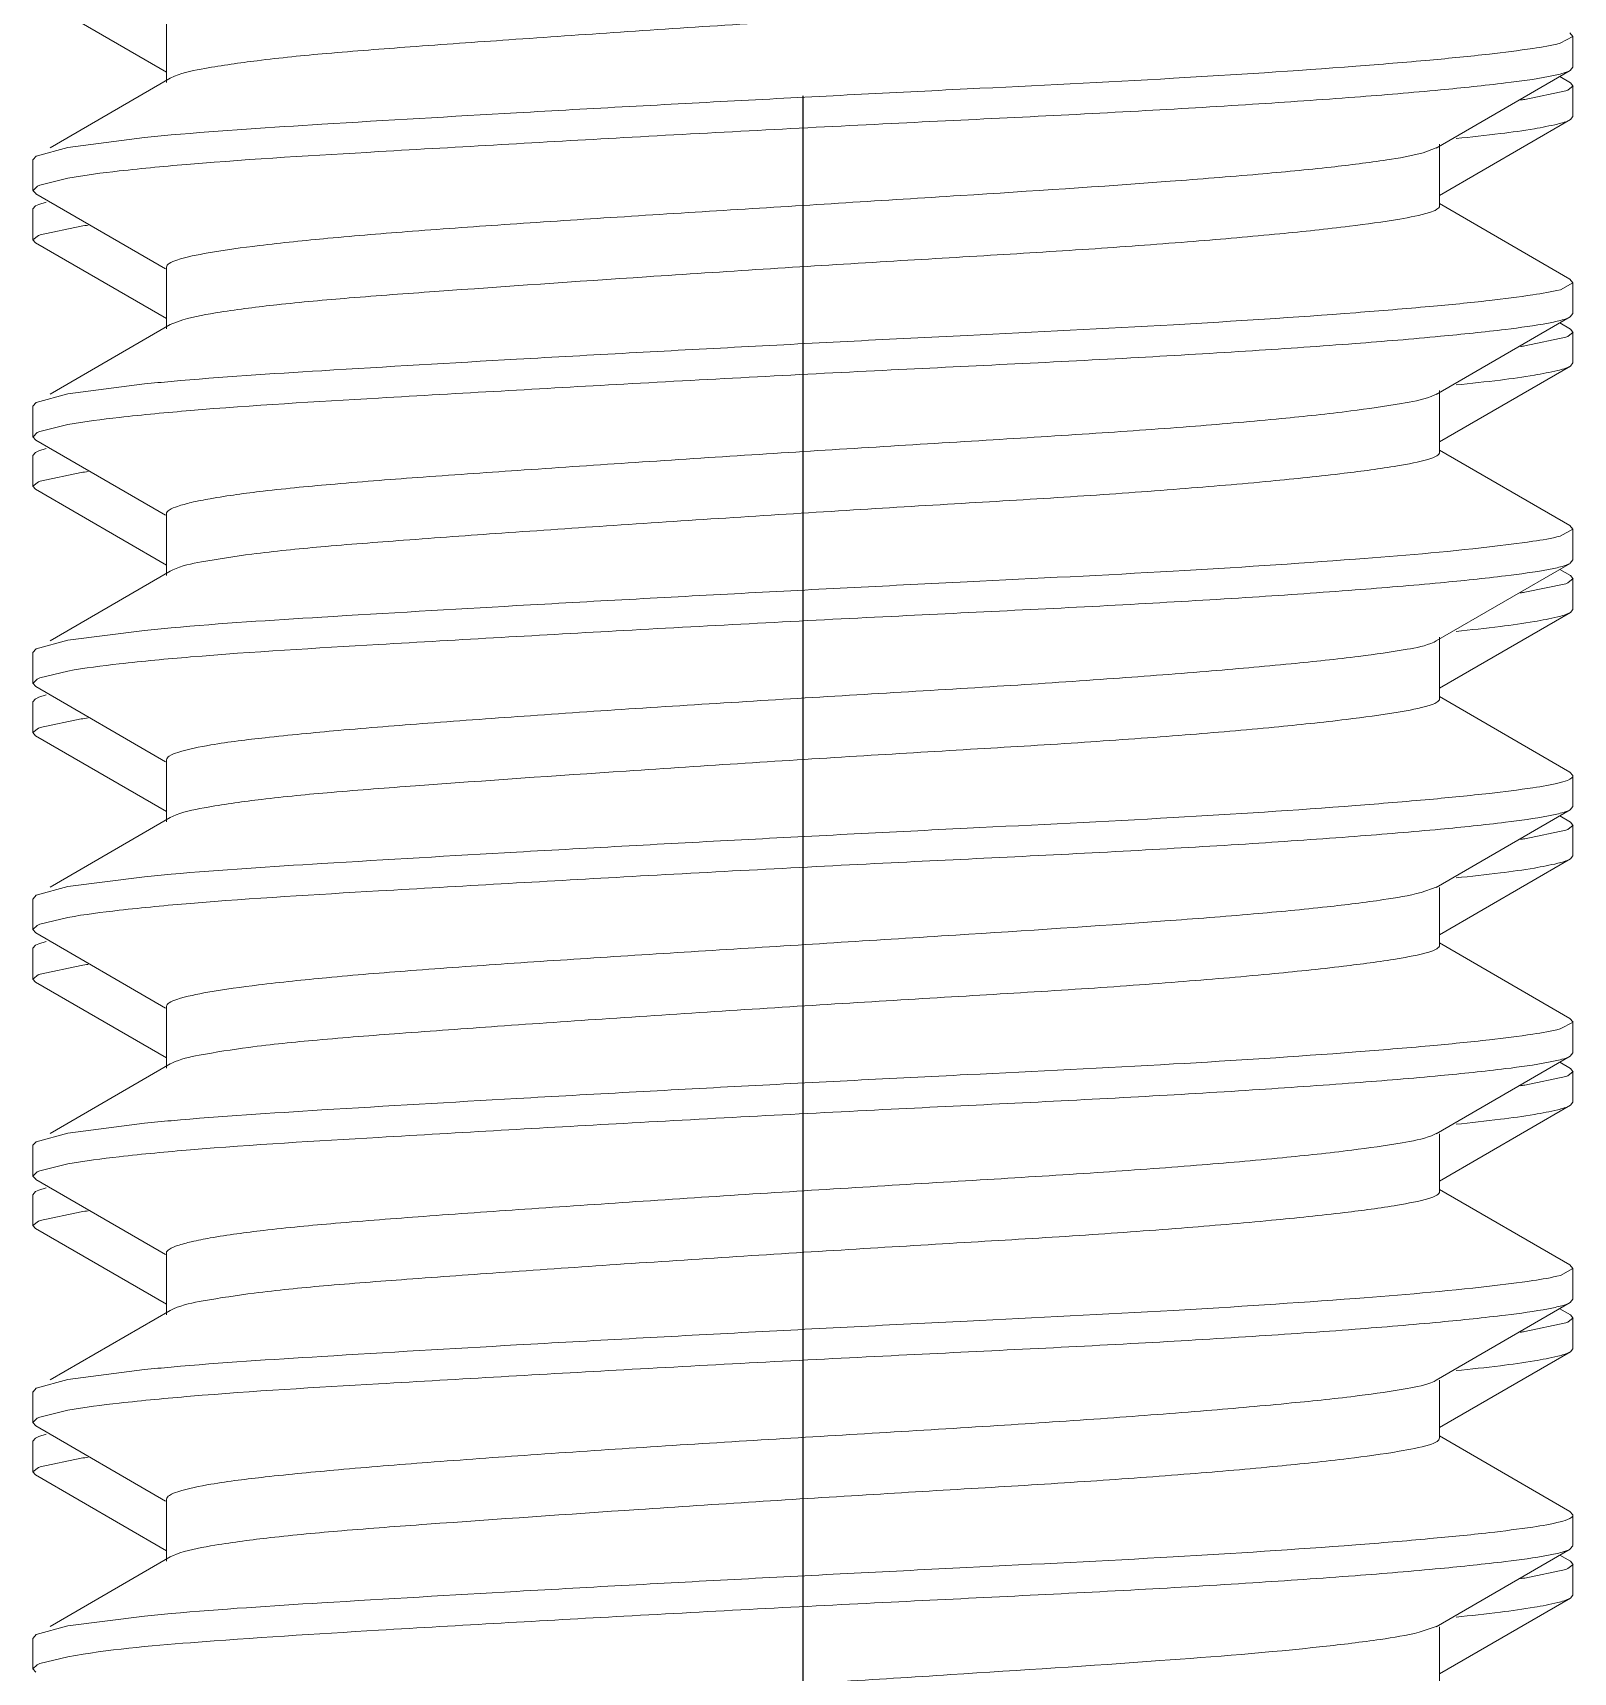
# Model space of a CAD drawing. Header units: millimetres. Extents: x 1334 to 1928, y -1757 to -1337.
# Drawn here: x 1457.42 to 1462.42, y -1661.91 to -1656.59 of the extents above; entities that cross this region are included whole.
import ezdxf

# ---------------------------------------------------------------- set-up
doc = ezdxf.new("R2010")
doc.units = ezdxf.units.MM
doc.header["$LTSCALE"] = 0.1
doc.linetypes.add('CENTERX2', pattern=[101.6, 63.5, -12.7, 12.7, -12.7])
doc.layers.get('0').update_dxf_attribs({"lineweight": 13})
doc.layers.add('CENTER', color=1, linetype='CENTERX2')

msp = doc.modelspace()

# ---------------------------------------------------------------- linework, layer by layer
at = {"color": 7, "linetype": 'Continuous'}
for p, q in [((1457.4291, -1656.4682), (1457.8535, -1656.7142)), ((1457.8535, -1656.5479), (1457.8535, -1656.7479)), ((1462.4102, -1656.5863), (1462.4204, -1656.598)), ((1462.4204, -1656.598), (1462.3793, -1656.6203)), ((1462.4204, -1656.5977), (1462.4204, -1656.6977)), ((1457.8658, -1656.7338), (1457.4763, -1656.9598)), ((1457.8797, -1656.7272), (1457.8659, -1656.7338)), ((1461.9766, -1656.9608), (1462.4113, -1656.7087)), ((1462.4118, -1656.7485), (1462.3772, -1656.7284)), ((1462.4113, -1656.7084), (1462.4204, -1656.6978)), ((1462.3968, -1656.7747), (1462.2637, -1656.8027)), ((1462.4032, -1656.7723), (1462.3968, -1656.7747)), ((1462.4205, -1656.7584), (1462.4032, -1656.7723)), ((1462.4118, -1656.7485), (1462.4204, -1656.7583)), ((1462.4204, -1656.7583), (1462.4204, -1656.8583)), ((1461.9874, -1657.1142), (1462.4118, -1656.8682)), ((1462.4118, -1656.8682), (1462.4204, -1656.8583)), ((1457.5334, -1656.9583), (1457.4306, -1656.9864)), ((1457.7824, -1656.9262), (1457.5334, -1656.9583)), ((1461.9764, -1656.9597), (1461.9341, -1656.9757)), ((1461.9874, -1657.1479), (1461.9874, -1656.9479)), ((1457.4204, -1656.9977), (1457.4204, -1657.0977)), ((1457.4308, -1656.9864), (1457.4207, -1656.9981)), ((1457.4429, -1657.0806), (1457.5333, -1657.0583)), ((1457.4295, -1657.1084), (1457.4204, -1657.0978)), ((1457.4209, -1657.098), (1457.4347, -1657.0843)), ((1457.4295, -1657.1087), (1457.8506, -1657.3528)), ((1457.4347, -1657.0843), (1457.4429, -1657.0806)), ((1457.4291, -1657.1485), (1457.4204, -1657.1583)), ((1457.4204, -1657.1583), (1457.4204, -1657.2583)), ((1457.4396, -1657.1436), (1457.4291, -1657.1485)), ((1457.463, -1657.1361), (1457.4396, -1657.1436)), ((1462.4103, -1657.3863), (1461.9874, -1657.141)), ((1457.4441, -1657.2419), (1457.5773, -1657.2139)), ((1457.4198, -1657.2583), (1457.4384, -1657.244)), ((1457.4291, -1657.2682), (1457.4204, -1657.2583)), ((1457.4291, -1657.2682), (1457.8535, -1657.5142)), ((1457.8535, -1657.3479), (1457.8535, -1657.5479)), ((1462.4202, -1657.398), (1462.3794, -1657.4203)), ((1462.4103, -1657.3863), (1462.4202, -1657.398)), ((1462.4204, -1657.3977), (1462.4204, -1657.4977)), ((1457.8658, -1657.5338), (1457.4763, -1657.7598)), ((1457.9067, -1657.5182), (1457.8658, -1657.5338)), ((1461.9766, -1657.7608), (1462.4113, -1657.5087)), ((1462.4118, -1657.5485), (1462.3772, -1657.5284)), ((1462.4113, -1657.5084), (1462.4204, -1657.4978)), ((1462.3968, -1657.5748), (1462.2637, -1657.6027)), ((1462.4032, -1657.5723), (1462.3968, -1657.5748)), ((1462.4205, -1657.5584), (1462.4032, -1657.5723)), ((1462.4118, -1657.5485), (1462.4204, -1657.5583)), ((1462.4204, -1657.5583), (1462.4204, -1657.6583)), ((1461.9874, -1657.9142), (1462.4118, -1657.6682)), ((1462.4118, -1657.6682), (1462.4204, -1657.6583)), ((1457.7821, -1657.7263), (1457.5334, -1657.7583)), ((1461.9874, -1657.9479), (1461.9874, -1657.7479)), ((1457.4306, -1657.7863), (1457.4204, -1657.798)), ((1457.4204, -1657.7977), (1457.4204, -1657.8977)), ((1457.5334, -1657.7583), (1457.4306, -1657.7864)), ((1461.9763, -1657.7599), (1461.9602, -1657.7671)), ((1457.4428, -1657.8806), (1457.5334, -1657.8583)), ((1457.4295, -1657.9084), (1457.4204, -1657.8978)), ((1457.4207, -1657.898), (1457.4345, -1657.8843)), ((1457.4295, -1657.9087), (1457.8506, -1658.1528)), ((1457.4345, -1657.8843), (1457.4428, -1657.8806)), ((1457.4291, -1657.9485), (1457.4204, -1657.9583)), ((1457.4204, -1657.9583), (1457.4204, -1658.0583)), ((1457.4395, -1657.9436), (1457.4291, -1657.9484)), ((1457.4628, -1657.936), (1457.4395, -1657.9436)), ((1462.4103, -1658.1863), (1461.9874, -1657.941)), ((1457.4442, -1658.0419), (1457.5772, -1658.0139)), ((1457.4204, -1658.0583), (1457.4385, -1658.0441)), ((1457.4291, -1658.0682), (1457.4204, -1658.0583)), ((1457.4291, -1658.0682), (1457.8535, -1658.3142)), ((1457.8535, -1658.1479), (1457.8535, -1658.3479)), ((1462.4204, -1658.198), (1462.3793, -1658.2202)), ((1462.4103, -1658.1863), (1462.4204, -1658.198)), ((1462.4204, -1658.1977), (1462.4204, -1658.2977)), ((1457.8658, -1658.3338), (1457.4763, -1658.5598)), ((1457.8742, -1658.3296), (1457.8658, -1658.3338)), ((1461.9766, -1658.5608), (1462.4113, -1658.3087)), ((1462.4118, -1658.3485), (1462.3772, -1658.3284)), ((1462.4113, -1658.3084), (1462.4204, -1658.2978)), ((1462.3969, -1658.3748), (1462.2636, -1658.4027)), ((1462.4033, -1658.3723), (1462.3969, -1658.3748)), ((1462.4205, -1658.3583), (1462.4033, -1658.3723)), ((1462.4118, -1658.3485), (1462.4204, -1658.3583)), ((1462.4204, -1658.3583), (1462.4204, -1658.4583)), ((1461.9874, -1658.7142), (1462.4118, -1658.4682)), ((1462.4118, -1658.4682), (1462.4204, -1658.4583)), ((1457.7821, -1658.5263), (1457.5335, -1658.5583)), ((1461.9874, -1658.7479), (1461.9874, -1658.5479)), ((1457.4306, -1658.5863), (1457.4204, -1658.598)), ((1457.4204, -1658.5977), (1457.4204, -1658.6977)), ((1457.5334, -1658.5583), (1457.4306, -1658.5864)), ((1461.9766, -1658.5607), (1461.9692, -1658.5645)), ((1457.4428, -1658.6806), (1457.5334, -1658.6583)), ((1457.4295, -1658.7084), (1457.4204, -1658.6978)), ((1457.4206, -1658.698), (1457.4344, -1658.6843)), ((1457.4295, -1658.7087), (1457.8506, -1658.9528)), ((1457.4344, -1658.6843), (1457.4428, -1658.6806)), ((1457.4291, -1658.7485), (1457.4204, -1658.7583)), ((1457.4204, -1658.7583), (1457.4204, -1658.8583)), ((1457.4395, -1658.7436), (1457.4292, -1658.7485)), ((1457.4628, -1658.736), (1457.4395, -1658.7436)), ((1462.4103, -1658.9863), (1461.9874, -1658.741)), ((1457.4442, -1658.8419), (1457.5772, -1658.8139)), ((1457.4203, -1658.8583), (1457.4385, -1658.8441)), ((1457.4291, -1658.8682), (1457.4204, -1658.8583)), ((1457.4291, -1658.8682), (1457.8535, -1659.1142)), ((1457.8535, -1658.9479), (1457.8535, -1659.1479)), ((1462.4101, -1658.9863), (1462.4203, -1658.998)), ((1462.4204, -1658.9977), (1462.4204, -1659.0977)), ((1457.8658, -1659.1338), (1457.4763, -1659.3598)), ((1457.8849, -1659.1252), (1457.8659, -1659.1338)), ((1461.9766, -1659.3608), (1462.4113, -1659.1087)), ((1462.4118, -1659.1485), (1462.3772, -1659.1284)), ((1462.4113, -1659.1084), (1462.4204, -1659.0978)), ((1462.3968, -1659.1748), (1462.2636, -1659.2027)), ((1462.4033, -1659.1723), (1462.3968, -1659.1748)), ((1462.4211, -1659.1583), (1462.4033, -1659.1723)), ((1462.4118, -1659.1485), (1462.4204, -1659.1583)), ((1462.4204, -1659.1583), (1462.4204, -1659.2583)), ((1461.9874, -1659.5142), (1462.4118, -1659.2682)), ((1462.4118, -1659.2682), (1462.4204, -1659.2583)), ((1457.7823, -1659.3262), (1457.5334, -1659.3583)), ((1457.4204, -1659.3977), (1457.4204, -1659.4977)), ((1457.4307, -1659.3864), (1457.4207, -1659.3981)), ((1457.5334, -1659.3583), (1457.4306, -1659.3864)), ((1461.9763, -1659.3596), (1461.9278, -1659.3773)), ((1461.9874, -1659.5479), (1461.9874, -1659.3608)), ((1457.4429, -1659.4806), (1457.5334, -1659.4583)), ((1457.4204, -1659.4979), (1457.4345, -1659.4843)), ((1457.4295, -1659.5084), (1457.4204, -1659.4978)), ((1457.4295, -1659.5087), (1457.8506, -1659.7528)), ((1457.4345, -1659.4843), (1457.4429, -1659.4806)), ((1457.4291, -1659.5485), (1457.4204, -1659.5583)), ((1457.4204, -1659.5583), (1457.4204, -1659.6583)), ((1457.4396, -1659.5436), (1457.4291, -1659.5485)), ((1457.463, -1659.5361), (1457.4396, -1659.5436)), ((1462.4103, -1659.7863), (1461.9874, -1659.541)), ((1457.444, -1659.6419), (1457.5773, -1659.6139)), ((1457.4204, -1659.6583), (1457.4384, -1659.644)), ((1457.4291, -1659.6682), (1457.4204, -1659.6583)), ((1457.4291, -1659.6682), (1457.8535, -1659.9142)), ((1457.8535, -1659.7479), (1457.8535, -1659.9479)), ((1462.4205, -1659.798), (1462.3793, -1659.8203)), ((1462.4103, -1659.7863), (1462.4205, -1659.798)), ((1462.4204, -1659.7977), (1462.4204, -1659.8977)), ((1457.8658, -1659.9338), (1457.4763, -1660.1598)), ((1457.8711, -1659.9311), (1457.8658, -1659.9338)), ((1461.9766, -1660.1608), (1462.4113, -1659.9087)), ((1462.4118, -1659.9485), (1462.3772, -1659.9284)), ((1462.4113, -1659.9084), (1462.4204, -1659.8978)), ((1462.3968, -1659.9748), (1462.2637, -1660.0027)), ((1462.4032, -1659.9723), (1462.3968, -1659.9748)), ((1462.4205, -1659.9584), (1462.4032, -1659.9723)), ((1462.4118, -1659.9485), (1462.4204, -1659.9583)), ((1462.4204, -1659.9583), (1462.4204, -1660.0583)), ((1461.9874, -1660.3142), (1462.4118, -1660.0682)), ((1462.4118, -1660.0682), (1462.4204, -1660.0583)), ((1457.7821, -1660.1263), (1457.5334, -1660.1583)), ((1457.4306, -1660.1863), (1457.4204, -1660.198)), ((1457.4204, -1660.1977), (1457.4204, -1660.2977)), ((1457.5334, -1660.1583), (1457.4306, -1660.1864)), ((1461.9763, -1660.16), (1461.9613, -1660.1668)), ((1461.9874, -1660.3479), (1461.9874, -1660.1608)), ((1457.4429, -1660.2806), (1457.5334, -1660.2583)), ((1457.4204, -1660.298), (1457.4345, -1660.2843)), ((1457.4295, -1660.3084), (1457.4204, -1660.2978)), ((1457.4295, -1660.3087), (1457.8506, -1660.5528)), ((1457.4345, -1660.2843), (1457.4429, -1660.2806)), ((1457.4291, -1660.3485), (1457.4204, -1660.3583)), ((1457.4204, -1660.3583), (1457.4204, -1660.4583)), ((1457.4395, -1660.3436), (1457.4291, -1660.3484)), ((1457.4628, -1660.3361), (1457.4395, -1660.3436)), ((1462.4103, -1660.5863), (1461.9874, -1660.341)), ((1457.444, -1660.4419), (1457.5773, -1660.4139)), ((1457.4204, -1660.4583), (1457.4384, -1660.444)), ((1457.4291, -1660.4682), (1457.4204, -1660.4583)), ((1457.4291, -1660.4682), (1457.8535, -1660.7142)), ((1457.8535, -1660.5479), (1457.8535, -1660.7479)), ((1462.4204, -1660.598), (1462.3794, -1660.6202)), ((1462.4102, -1660.5863), (1462.4204, -1660.598)), ((1462.4204, -1660.5977), (1462.4204, -1660.6977)), ((1457.8658, -1660.7338), (1457.4763, -1660.9598)), ((1457.8768, -1660.7284), (1457.8659, -1660.7338)), ((1461.9766, -1660.9608), (1462.4113, -1660.7087)), ((1462.4118, -1660.7485), (1462.3772, -1660.7284)), ((1462.4113, -1660.7084), (1462.4204, -1660.6978)), ((1462.3968, -1660.7748), (1462.2636, -1660.8027)), ((1462.4032, -1660.7723), (1462.3968, -1660.7748)), ((1462.4205, -1660.7583), (1462.4032, -1660.7723)), ((1462.4118, -1660.7485), (1462.4204, -1660.7583)), ((1462.4204, -1660.7583), (1462.4204, -1660.8583)), ((1461.9874, -1661.1142), (1462.4118, -1660.8682)), ((1462.4118, -1660.8682), (1462.4204, -1660.8583)), ((1457.7821, -1660.9263), (1457.5335, -1660.9583)), ((1457.4204, -1660.9977), (1457.4204, -1661.0977)), ((1457.4307, -1660.9863), (1457.4205, -1660.998)), ((1457.5334, -1660.9583), (1457.4306, -1660.9864)), ((1461.9766, -1660.9607), (1461.9696, -1660.9643)), ((1461.9874, -1661.1479), (1461.9874, -1660.9608)), ((1457.4204, -1661.098), (1457.4345, -1661.0843)), ((1457.4295, -1661.1084), (1457.4204, -1661.0978)), ((1457.4295, -1661.1087), (1457.8506, -1661.3528)), ((1457.4345, -1661.0843), (1457.4429, -1661.0806)), ((1457.4429, -1661.0806), (1457.5334, -1661.0583)), ((1457.4291, -1661.1485), (1457.4204, -1661.1583)), ((1457.4204, -1661.1583), (1457.4204, -1661.2583)), ((1457.4395, -1661.1436), (1457.4291, -1661.1485)), ((1457.4628, -1661.136), (1457.4395, -1661.1436)), ((1462.4103, -1661.3863), (1461.9874, -1661.141)), ((1457.444, -1661.2419), (1457.5772, -1661.2139)), ((1457.4204, -1661.2583), (1457.4384, -1661.2441)), ((1457.4291, -1661.2682), (1457.4204, -1661.2583)), ((1457.4291, -1661.2682), (1457.8535, -1661.5142)), ((1457.8535, -1661.3479), (1457.8535, -1661.5479)), ((1462.4101, -1661.3864), (1462.4203, -1661.398)), ((1462.4204, -1661.3977), (1462.4204, -1661.4977)), ((1457.8658, -1661.5338), (1457.4763, -1661.7598)), ((1457.8969, -1661.5211), (1457.8658, -1661.5338)), ((1461.9766, -1661.7608), (1462.4113, -1661.5087)), ((1462.4118, -1661.5485), (1462.3772, -1661.5284)), ((1462.4113, -1661.5084), (1462.4204, -1661.4978)), ((1462.3969, -1661.5748), (1462.2636, -1661.6027)), ((1462.4034, -1661.5723), (1462.3969, -1661.5748)), ((1462.4211, -1661.5584), (1462.4034, -1661.5723)), ((1462.4118, -1661.5485), (1462.4204, -1661.5583)), ((1462.4204, -1661.5583), (1462.4204, -1661.6583)), ((1461.9874, -1661.9142), (1462.4118, -1661.6682)), ((1462.4118, -1661.6682), (1462.4204, -1661.6583)), ((1457.7822, -1661.7263), (1457.5334, -1661.7583)), ((1457.4204, -1661.7977), (1457.4204, -1661.8977)), ((1457.4307, -1661.7864), (1457.4207, -1661.7981)), ((1457.5334, -1661.7583), (1457.4306, -1661.7864)), ((1461.9763, -1661.7596), (1461.9212, -1661.7788)), ((1461.9874, -1661.9479), (1461.9874, -1661.7608)), ((1457.4204, -1661.8979), (1457.4345, -1661.8843)), ((1457.4295, -1661.9084), (1457.4204, -1661.8978)), ((1457.4345, -1661.8843), (1457.4429, -1661.8806)), ((1457.4429, -1661.8806), (1457.5334, -1661.8583))]:
    msp.add_line(p, q, dxfattribs=at)
for centre, radius, start, end in [((1461.8992, -1654.3981), 2.4321, 278.2812, 278.6184), ((1458.5855, -1664.9836), 8.0973, 95.07496, 95.69177), ((1457.9534, -1659.6951), 2.5095, 98.1124, 98.6203), ((1457.4951, -1657.3871), 0.1539, 109.3555, 111.6445), ((1461.8863, -1655.1004), 2.5306, 278.2521, 278.5769), ((1458.5875, -1665.8099), 8.1236, 95.07558, 95.6903), ((1457.9541, -1660.5065), 2.5209, 98.0924, 98.5995), ((1457.4934, -1658.1807), 0.1473, 109.545, 111.9111), ((1461.8849, -1655.888), 2.5431, 278.2402, 278.564), ((1458.5752, -1666.4827), 7.9959, 95.06814, 95.69266), ((1457.9616, -1661.3635), 2.5784, 98.0783, 98.5748), ((1457.4932, -1658.979), 0.1455, 109.6669, 112.0555), ((1461.8981, -1656.7933), 2.437, 278.2904, 278.6264), ((1458.5768, -1667.2906), 8.0039, 95.07368, 95.69722), ((1457.9686, -1662.2134), 2.6288, 98.0748, 98.5621), ((1457.4913, -1659.7736), 0.1399, 109.7624, 112.2308), ((1461.8858, -1657.4961), 2.535, 278.2503, 278.5746), ((1458.5825, -1668.1408), 8.0544, 95.08292, 95.70271), ((1457.9677, -1663.0055), 2.6208, 98.0794, 98.5678), ((1457.492, -1660.5762), 0.1427, 109.67, 112.0956), ((1461.8851, -1658.2886), 2.5425, 278.2376, 278.5615), ((1458.5792, -1668.9264), 8.0398, 95.06909, 95.69025), ((1457.9665, -1663.7966), 2.6119, 98.0803, 98.57), ((1457.4932, -1661.3793), 0.1459, 109.6966, 112.0711), ((1461.8955, -1659.1802), 2.4503, 278.3055, 278.6394), ((1458.5778, -1669.7025), 8.0159, 95.07353, 95.69601)]:
    msp.add_arc(centre, radius, start, end, dxfattribs=at)
for points, knots in [([(1461.9874, -1656.348), (1461.9874, -1656.3528), (1461.9745, -1656.3639), (1461.93, -1656.378), (1461.8286, -1656.3971), (1461.6603, -1656.4194), (1461.427, -1656.4437), (1461.1411, -1656.468), (1460.8173, -1656.4914), (1460.4671, -1656.5124), (1459.9682, -1656.542), (1459.4653, -1656.5745), (1458.9793, -1656.608), (1458.6613, -1656.6307), (1458.3886, -1656.6513), (1458.1662, -1656.6731), (1458.0015, -1656.6968), (1457.9114, -1656.7144), (1457.8797, -1656.7272)], [0, 0, 0, 0, 0.003512, 0.010301, 0.03524, 0.076828, 0.134328, 0.205108, 0.285088, 0.369846, 0.459738, 0.647673, 0.735497, 0.813237, 0.879003, 0.933936, 0.975251, 1, 1, 1, 1]), ([(1462.3793, -1656.6203), (1462.3501, -1656.628), (1462.2733, -1656.6402), (1462.1321, -1656.6581), (1461.9402, -1656.6769), (1461.5983, -1656.7049), (1461.0973, -1656.7372), (1460.4323, -1656.7694), (1459.7215, -1656.8056), (1459.023, -1656.8439), (1458.4058, -1656.8799), (1458.0319, -1656.9036), (1457.8692, -1656.9181)], [0, 0, 0, 0, 0.020003, 0.051525, 0.094458, 0.147934, 0.279172, 0.427499, 0.589733, 0.751448, 0.891606, 1, 1, 1, 1]), ([(1457.5333, -1657.0583), (1457.5887, -1657.0484), (1457.7216, -1657.0315), (1458.0579, -1657.0002), (1458.6043, -1656.9687), (1459.3626, -1656.9247), (1460.185, -1656.8811), (1460.8656, -1656.8494), (1461.3675, -1656.8198), (1461.6944, -1656.7971), (1461.9685, -1656.7747), (1462.178, -1656.7527), (1462.3099, -1656.7356), (1462.3795, -1656.7208), (1462.4031, -1656.7134), (1462.4114, -1656.7087)], [0, 0, 0, 0, 0.034496, 0.082063, 0.207023, 0.369993, 0.547691, 0.711887, 0.787706, 0.855864, 0.912816, 0.956237, 0.985048, 0.994167, 1, 1, 1, 1]), ([(1462.041, -1656.9296), (1462.089, -1656.9248), (1462.1738, -1656.9155), (1462.284, -1656.9005), (1462.3596, -1656.8857), (1462.3993, -1656.8753), (1462.412, -1656.8682)], [0, 0, 0, 0, 0.383796, 0.679113, 0.883536, 1, 1, 1, 1]), ([(1461.9341, -1656.9757), (1461.8954, -1656.9863), (1461.7957, -1657.0031), (1461.617, -1657.0254), (1461.3822, -1657.0475), (1460.9814, -1657.0792), (1460.4102, -1657.1164), (1459.8119, -1657.1536), (1459.3242, -1657.1842), (1458.98, -1657.2066), (1458.6667, -1657.2289), (1458.3952, -1657.2511), (1458.1734, -1657.274), (1458.0105, -1657.2955), (1457.9106, -1657.3159), (1457.8663, -1657.3311), (1457.8538, -1657.3421), (1457.8538, -1657.3468)], [0, 0, 0, 0, 0.029327, 0.073658, 0.131625, 0.201576, 0.367462, 0.549768, 0.639575, 0.724482, 0.80182, 0.868978, 0.92367, 0.964379, 0.989785, 0.99657, 1, 1, 1, 1]), ([(1461.9872, -1657.148), (1461.9872, -1657.1527), (1461.9752, -1657.1634), (1461.9325, -1657.1774), (1461.8358, -1657.1959), (1461.6746, -1657.2177), (1461.4509, -1657.2414), (1461.1757, -1657.2652), (1460.8626, -1657.2883), (1460.5232, -1657.3092), (1460.0374, -1657.3378), (1459.4359, -1657.3763), (1458.8615, -1657.4162), (1458.4615, -1657.4454), (1458.2288, -1657.4663), (1458.0483, -1657.489), (1457.9463, -1657.5069), (1457.9067, -1657.5182)], [0, 0, 0, 0, 0.003441, 0.009936, 0.033984, 0.074044, 0.129481, 0.198023, 0.275965, 0.358814, 0.446419, 0.631527, 0.799205, 0.867034, 0.924568, 0.969904, 1, 1, 1, 1]), ([(1462.3794, -1657.4203), (1462.3501, -1657.4279), (1462.2732, -1657.4402), (1462.132, -1657.4582), (1461.9401, -1657.4769), (1461.5982, -1657.5049), (1461.0974, -1657.5372), (1460.4324, -1657.5693), (1459.7216, -1657.6057), (1459.0231, -1657.6438), (1458.4057, -1657.6801), (1458.0317, -1657.7036), (1457.8689, -1657.7181)], [0, 0, 0, 0, 0.020043, 0.051557, 0.0945, 0.147965, 0.279143, 0.427411, 0.589684, 0.751367, 0.891545, 1, 1, 1, 1]), ([(1457.5334, -1657.8583), (1457.5887, -1657.8484), (1457.7215, -1657.8315), (1458.0577, -1657.8002), (1458.6042, -1657.7687), (1459.3626, -1657.7247), (1460.185, -1657.6811), (1460.8657, -1657.6495), (1461.3676, -1657.6198), (1461.6946, -1657.5971), (1461.9686, -1657.5747), (1462.1781, -1657.5528), (1462.31, -1657.5355), (1462.3796, -1657.5207), (1462.4031, -1657.5134), (1462.4113, -1657.5087)], [0, 0, 0, 0, 0.034461, 0.081978, 0.206974, 0.370011, 0.5477, 0.711876, 0.787767, 0.8559, 0.912845, 0.956272, 0.985093, 0.994213, 1, 1, 1, 1]), ([(1462.0409, -1657.7296), (1462.0889, -1657.7248), (1462.1737, -1657.7155), (1462.2841, -1657.7005), (1462.3597, -1657.6857), (1462.3993, -1657.6755), (1462.4118, -1657.6682)], [0, 0, 0, 0, 0.384016, 0.679869, 0.884909, 1, 1, 1, 1]), ([(1461.9602, -1657.7671), (1461.9292, -1657.7785), (1461.8417, -1657.7946), (1461.6796, -1657.8177), (1461.4562, -1657.8412), (1461.1801, -1657.8652), (1460.8605, -1657.8878), (1460.3802, -1657.9176), (1459.8814, -1657.9478), (1459.3816, -1657.9807), (1459.0259, -1658.0048), (1458.7012, -1658.0273), (1458.4186, -1658.049), (1458.188, -1658.0708), (1458.032, -1658.0916), (1457.9397, -1658.1093), (1457.8943, -1658.1218), (1457.8671, -1658.1315), (1457.8534, -1658.1429), (1457.8535, -1658.1479)], [0, 0, 0, 0, 0.023977, 0.064118, 0.119078, 0.186822, 0.265223, 0.351573, 0.535997, 0.627823, 0.715087, 0.794669, 0.864007, 0.92072, 0.96278, 0.977982, 0.989183, 0.996375, 1, 1, 1, 1]), ([(1461.9874, -1657.948), (1461.9874, -1657.9529), (1461.9744, -1657.9639), (1461.9293, -1657.9781), (1461.8268, -1657.9975), (1461.6564, -1658.0198), (1461.4205, -1658.0443), (1461.1318, -1658.0687), (1460.8053, -1658.0922), (1460.4519, -1658.1131), (1459.9497, -1658.1433), (1459.4441, -1658.176), (1458.9573, -1658.2094), (1458.6404, -1658.2323), (1458.3696, -1658.253), (1458.1502, -1658.2748), (1457.9902, -1658.2989), (1457.9035, -1658.3163), (1457.8742, -1658.3296)], [0, 0, 0, 0, 0.003554, 0.010355, 0.035589, 0.077632, 0.135683, 0.207047, 0.287693, 0.372811, 0.463586, 0.652167, 0.739867, 0.817176, 0.882359, 0.936683, 0.976717, 1, 1, 1, 1]), ([(1462.3793, -1658.2202), (1462.3501, -1658.2279), (1462.2732, -1658.2404), (1462.0519, -1658.2681), (1461.6625, -1658.3004), (1461.0972, -1658.3374), (1460.4321, -1658.3693), (1459.7214, -1658.4057), (1459.023, -1658.4438), (1458.4057, -1658.4801), (1458.0317, -1658.5036), (1457.8688, -1658.5181)], [0, 0, 0, 0, 0.020075, 0.051566, 0.147994, 0.279208, 0.427499, 0.58972, 0.751396, 0.891548, 1, 1, 1, 1]), ([(1457.5334, -1658.6583), (1457.5887, -1658.6484), (1457.7215, -1658.6315), (1458.0577, -1658.6002), (1458.6043, -1658.5687), (1459.3626, -1658.5247), (1460.185, -1658.4811), (1460.8658, -1658.4495), (1461.3677, -1658.4198), (1461.6947, -1658.3971), (1461.9686, -1658.3746), (1462.1781, -1658.3529), (1462.31, -1658.3354), (1462.3796, -1658.3208), (1462.403, -1658.3134), (1462.4112, -1658.3087)], [0, 0, 0, 0, 0.034449, 0.081967, 0.207004, 0.370025, 0.547698, 0.711894, 0.787814, 0.855923, 0.91286, 0.956298, 0.985132, 0.994221, 1, 1, 1, 1]), ([(1462.0409, -1658.5296), (1462.0889, -1658.5248), (1462.1737, -1658.5155), (1462.2841, -1658.5005), (1462.3597, -1658.4858), (1462.3992, -1658.4754), (1462.4117, -1658.4682)], [0, 0, 0, 0, 0.383966, 0.679796, 0.88497, 1, 1, 1, 1]), ([(1461.9692, -1658.5645), (1461.9418, -1658.577), (1461.8592, -1658.5923), (1461.705, -1658.6147), (1461.4869, -1658.637), (1461.2143, -1658.6613), (1460.8959, -1658.6855), (1460.414, -1658.7173), (1459.9116, -1658.7462), (1459.4066, -1658.7779), (1459.046, -1658.8022), (1458.7162, -1658.8262), (1458.4291, -1658.8491), (1458.1938, -1658.8716), (1458.0207, -1658.8927), (1457.9146, -1658.9137), (1457.8674, -1658.9302), (1457.8539, -1658.9418), (1457.8538, -1658.947)], [0, 0, 0, 0, 0.021843, 0.059928, 0.113357, 0.180301, 0.258224, 0.344528, 0.529996, 0.622619, 0.710897, 0.791689, 0.862001, 0.919585, 0.962452, 0.989071, 0.996287, 1, 1, 1, 1]), ([(1461.9873, -1658.748), (1461.9874, -1658.7528), (1461.9747, -1658.7638), (1461.9306, -1658.7778), (1461.8303, -1658.7969), (1461.6636, -1658.8189), (1461.4324, -1658.8432), (1461.1489, -1658.8674), (1460.8276, -1658.8907), (1460.4798, -1658.9116), (1459.9838, -1658.9411), (1459.3756, -1658.9803), (1458.7994, -1659.0205), (1458.4045, -1659.05), (1458.1797, -1659.0716), (1458.0114, -1659.095), (1457.9184, -1659.1128), (1457.8849, -1659.1252)], [0, 0, 0, 0, 0.003483, 0.010215, 0.034943, 0.076181, 0.133194, 0.203498, 0.283019, 0.367189, 0.456693, 0.643969, 0.810052, 0.876306, 0.931723, 0.974023, 1, 1, 1, 1]), ([(1462.3793, -1659.0203), (1462.3501, -1659.028), (1462.2732, -1659.0403), (1462.132, -1659.0581), (1461.9401, -1659.0769), (1461.5981, -1659.1049), (1461.0972, -1659.1372), (1460.4321, -1659.1694), (1459.7214, -1659.2057), (1459.023, -1659.2439), (1458.4058, -1659.28), (1458.0318, -1659.3036), (1457.869, -1659.3181)], [0, 0, 0, 0, 0.020015, 0.051538, 0.094467, 0.147932, 0.279248, 0.427483, 0.58972, 0.751434, 0.891529, 1, 1, 1, 1]), ([(1462.4203, -1658.998), (1462.4203, -1659.0032), (1462.4038, -1659.0141), (1462.3898, -1659.0175), (1462.3793, -1659.0203)], [0, 0, 0, 0, 0.322357, 1, 1, 1, 1]), ([(1457.5334, -1659.4583), (1457.5887, -1659.4484), (1457.7215, -1659.4315), (1458.0577, -1659.4002), (1458.6043, -1659.3687), (1459.3626, -1659.3247), (1460.185, -1659.2811), (1460.8657, -1659.2494), (1461.3676, -1659.2198), (1461.6945, -1659.1971), (1461.9685, -1659.1747), (1462.178, -1659.1529), (1462.3099, -1659.1354), (1462.3795, -1659.1208), (1462.4031, -1659.1134), (1462.4113, -1659.1087)], [0, 0, 0, 0, 0.034432, 0.081976, 0.207009, 0.369993, 0.547663, 0.711915, 0.787763, 0.855856, 0.912799, 0.956254, 0.985082, 0.994157, 1, 1, 1, 1]), ([(1462.0408, -1659.3296), (1462.0888, -1659.3248), (1462.1737, -1659.3155), (1462.2841, -1659.3005), (1462.3597, -1659.2859), (1462.3992, -1659.2754), (1462.4118, -1659.2682)], [0, 0, 0, 0, 0.383934, 0.679803, 0.884965, 1, 1, 1, 1]), ([(1461.9278, -1659.3773), (1461.8877, -1659.3877), (1461.7857, -1659.4045), (1461.604, -1659.4268), (1461.3671, -1659.4489), (1460.9652, -1659.4803), (1460.3948, -1659.5172), (1459.7982, -1659.5544), (1459.313, -1659.585), (1458.971, -1659.6073), (1458.66, -1659.6294), (1458.3906, -1659.6514), (1458.1706, -1659.6742), (1458.0091, -1659.6958), (1457.9101, -1659.7161), (1457.8662, -1659.7313), (1457.8537, -1659.7422), (1457.8538, -1659.7469)], [0, 0, 0, 0, 0.03032, 0.075466, 0.134037, 0.204377, 0.37046, 0.552331, 0.641767, 0.72624, 0.803124, 0.869862, 0.924183, 0.964602, 0.989847, 0.996592, 1, 1, 1, 1]), ([(1461.9873, -1659.548), (1461.9872, -1659.5529), (1461.9742, -1659.564), (1461.9289, -1659.5784), (1461.8256, -1659.5976), (1461.654, -1659.6201), (1461.4164, -1659.6446), (1461.126, -1659.6692), (1460.7976, -1659.6927), (1460.4424, -1659.7138), (1459.9381, -1659.7441), (1459.431, -1659.7768), (1458.9437, -1659.8104), (1458.6275, -1659.8332), (1458.3581, -1659.8539), (1458.1404, -1659.876), (1457.9835, -1659.9002), (1457.8988, -1659.9175), (1457.8711, -1659.9311)], [0, 0, 0, 0, 0.003567, 0.010403, 0.035777, 0.078107, 0.136503, 0.208291, 0.289239, 0.374798, 0.46596, 0.654966, 0.74263, 0.819607, 0.884472, 0.938352, 0.977663, 1, 1, 1, 1]), ([(1462.3793, -1659.8203), (1462.3502, -1659.8279), (1462.2733, -1659.8402), (1462.1322, -1659.8582), (1461.9402, -1659.8769), (1461.5983, -1659.9049), (1461.0975, -1659.9372), (1460.4325, -1659.9693), (1459.7217, -1660.0057), (1459.0232, -1660.0438), (1458.4058, -1660.0801), (1458.0317, -1660.1036), (1457.8689, -1660.1181)], [0, 0, 0, 0, 0.020015, 0.051515, 0.094455, 0.147937, 0.279116, 0.427398, 0.589667, 0.751355, 0.891525, 1, 1, 1, 1]), ([(1457.5334, -1660.2583), (1457.5887, -1660.2484), (1457.7215, -1660.2315), (1458.0577, -1660.2002), (1458.6042, -1660.1687), (1459.3626, -1660.1247), (1460.185, -1660.0811), (1460.8658, -1660.0494), (1461.3676, -1660.0198), (1461.6945, -1659.9971), (1461.9685, -1659.9747), (1462.1779, -1659.9528), (1462.3099, -1659.9355), (1462.3795, -1659.9208), (1462.4031, -1659.9134), (1462.4113, -1659.9087)], [0, 0, 0, 0, 0.034443, 0.081996, 0.207005, 0.369989, 0.547679, 0.711908, 0.787756, 0.855854, 0.912776, 0.956249, 0.985051, 0.994151, 1, 1, 1, 1]), ([(1462.0409, -1660.1296), (1462.0888, -1660.1248), (1462.1737, -1660.1155), (1462.2841, -1660.1005), (1462.3597, -1660.0858), (1462.3992, -1660.0754), (1462.4118, -1660.0682)], [0, 0, 0, 0, 0.383746, 0.679843, 0.885031, 1, 1, 1, 1]), ([(1461.9613, -1660.1668), (1461.9306, -1660.1782), (1461.8437, -1660.1942), (1461.6824, -1660.2173), (1461.4596, -1660.2408), (1461.1839, -1660.2649), (1460.8644, -1660.2877), (1460.3839, -1660.3175), (1459.8847, -1660.3474), (1459.3843, -1660.3804), (1459.0281, -1660.4047), (1458.7028, -1660.4273), (1458.4197, -1660.449), (1458.1887, -1660.4707), (1458.0323, -1660.4915), (1457.9399, -1660.5092), (1457.8944, -1660.5217), (1457.8671, -1660.5314), (1457.8535, -1660.5429), (1457.8534, -1660.5479)], [0, 0, 0, 0, 0.023732, 0.063645, 0.118462, 0.186114, 0.264454, 0.350802, 0.535325, 0.627243, 0.714625, 0.794327, 0.863766, 0.92058, 0.96271, 0.97793, 0.989144, 0.996353, 1, 1, 1, 1]), ([(1461.9874, -1660.348), (1461.9874, -1660.3528), (1461.9745, -1660.3639), (1461.9297, -1660.378), (1461.8277, -1660.3974), (1461.6583, -1660.4196), (1461.4236, -1660.444), (1461.1363, -1660.4683), (1460.8112, -1660.4919), (1460.4592, -1660.5127), (1459.9586, -1660.5428), (1459.4542, -1660.5753), (1458.9678, -1660.6087), (1458.6504, -1660.6316), (1458.3787, -1660.6521), (1458.1578, -1660.674), (1457.9955, -1660.6979), (1457.9072, -1660.7154), (1457.8768, -1660.7284)], [0, 0, 0, 0, 0.003549, 0.010316, 0.035431, 0.077254, 0.135044, 0.206104, 0.286461, 0.371317, 0.461782, 0.650012, 0.737761, 0.815318, 0.880692, 0.935398, 0.976011, 1, 1, 1, 1]), ([(1462.3794, -1660.6202), (1462.3501, -1660.6279), (1462.2732, -1660.6403), (1462.052, -1660.6681), (1461.6626, -1660.7004), (1461.0973, -1660.7373), (1460.4322, -1660.7693), (1459.7214, -1660.8057), (1459.023, -1660.8438), (1458.4057, -1660.8801), (1458.0316, -1660.9036), (1457.8688, -1660.9181)], [0, 0, 0, 0, 0.020072, 0.051562, 0.147989, 0.279186, 0.427464, 0.589707, 0.75139, 0.891559, 1, 1, 1, 1]), ([(1457.5334, -1661.0583), (1457.5887, -1661.0484), (1457.7215, -1661.0315), (1458.0577, -1661.0002), (1458.6042, -1660.9687), (1459.3626, -1660.9247), (1460.185, -1660.8811), (1460.8658, -1660.8495), (1461.3677, -1660.8198), (1461.6945, -1660.7971), (1461.9685, -1660.7747), (1462.178, -1660.7528), (1462.3099, -1660.7355), (1462.3795, -1660.7207), (1462.4031, -1660.7134), (1462.4113, -1660.7087)], [0, 0, 0, 0, 0.034459, 0.081991, 0.206998, 0.369995, 0.547693, 0.711899, 0.787789, 0.855873, 0.912789, 0.956263, 0.98506, 0.994181, 1, 1, 1, 1]), ([(1462.0409, -1660.9296), (1462.0889, -1660.9248), (1462.1737, -1660.9154), (1462.2841, -1660.9006), (1462.3597, -1660.8858), (1462.3993, -1660.8754), (1462.4118, -1660.8682)], [0, 0, 0, 0, 0.383595, 0.679985, 0.885133, 1, 1, 1, 1]), ([(1461.9696, -1660.9643), (1461.9423, -1660.9769), (1461.86, -1660.9922), (1461.7061, -1661.0147), (1461.4883, -1661.0369), (1461.2158, -1661.0611), (1460.8975, -1661.0852), (1460.4155, -1661.1172), (1459.9129, -1661.1463), (1459.4077, -1661.1779), (1459.0469, -1661.202), (1458.7169, -1661.2261), (1458.4295, -1661.2491), (1458.1941, -1661.2717), (1458.0209, -1661.2928), (1457.9146, -1661.3137), (1457.8675, -1661.3302), (1457.854, -1661.3418), (1457.8539, -1661.3469)], [0, 0, 0, 0, 0.021753, 0.059762, 0.113106, 0.18001, 0.25792, 0.344218, 0.529743, 0.622402, 0.710717, 0.791561, 0.861925, 0.919542, 0.962452, 0.989088, 0.996297, 1, 1, 1, 1]), ([(1461.9871, -1661.148), (1461.9871, -1661.1526), (1461.9753, -1661.1636), (1461.9319, -1661.1776), (1461.8338, -1661.1963), (1461.67, -1661.2182), (1461.4433, -1661.2421), (1461.1647, -1661.2661), (1460.8481, -1661.2893), (1460.5053, -1661.3102), (1460.0153, -1661.3391), (1459.4109, -1661.378), (1458.8357, -1661.4181), (1458.4377, -1661.4473), (1458.2082, -1661.4685), (1458.0325, -1661.4915), (1457.9342, -1661.5094), (1457.8969, -1661.5211)], [0, 0, 0, 0, 0.003395, 0.009882, 0.034356, 0.074896, 0.130945, 0.200215, 0.278823, 0.362218, 0.450529, 0.636579, 0.803636, 0.870728, 0.927468, 0.971568, 1, 1, 1, 1]), ([(1462.3793, -1661.4203), (1462.3501, -1661.4279), (1462.2732, -1661.4403), (1462.132, -1661.4581), (1461.94, -1661.477), (1461.598, -1661.5049), (1461.097, -1661.5372), (1460.432, -1661.5694), (1459.7213, -1661.6056), (1459.023, -1661.6439), (1458.4058, -1661.68), (1458.0318, -1661.7036), (1457.8689, -1661.7181)], [0, 0, 0, 0, 0.020041, 0.051558, 0.094494, 0.147968, 0.279247, 0.427554, 0.589716, 0.75142, 0.891527, 1, 1, 1, 1]), ([(1462.4203, -1661.398), (1462.4203, -1661.4032), (1462.4038, -1661.4142), (1462.3898, -1661.4175), (1462.3793, -1661.4203)], [0, 0, 0, 0, 0.322261, 1, 1, 1, 1]), ([(1457.5334, -1661.8583), (1457.665, -1661.8348), (1458.0021, -1661.8051), (1458.6041, -1661.768), (1459.3627, -1661.7249), (1460.185, -1661.6811), (1460.8659, -1661.6495), (1461.3677, -1661.6197), (1461.6946, -1661.5972), (1461.9686, -1661.5746), (1462.1781, -1661.5529), (1462.31, -1661.5354), (1462.3796, -1661.5208), (1462.4031, -1661.5134), (1462.4113, -1661.5087)], [0, 0, 0, 0, 0.081959, 0.206991, 0.369986, 0.547681, 0.711902, 0.787811, 0.855882, 0.912813, 0.956274, 0.985093, 0.994195, 1, 1, 1, 1]), ([(1462.0409, -1661.7296), (1462.0889, -1661.7248), (1462.1737, -1661.7154), (1462.2841, -1661.7005), (1462.3597, -1661.6858), (1462.3992, -1661.6754), (1462.4117, -1661.6682)], [0, 0, 0, 0, 0.383531, 0.6801, 0.88511, 1, 1, 1, 1]), ([(1461.9212, -1661.7788), (1461.8798, -1661.7891), (1461.7755, -1661.8059), (1461.495, -1661.8396), (1461.0294, -1661.8759), (1460.3793, -1661.9181), (1459.7845, -1661.9552), (1459.3018, -1661.9859), (1458.962, -1662.008), (1458.6533, -1662.0299), (1458.386, -1662.0517), (1458.1678, -1662.0745), (1458.0078, -1662.096), (1457.9096, -1662.1164), (1457.866, -1662.1315), (1457.8537, -1662.1423), (1457.8538, -1662.147)], [0, 0, 0, 0, 0.031306, 0.077258, 0.207146, 0.373421, 0.554859, 0.643928, 0.727973, 0.804408, 0.87073, 0.924687, 0.964818, 0.989903, 0.996612, 1, 1, 1, 1])]:
    msp.add_open_spline(points, degree=3, knots=knots, dxfattribs=at)
at = {"layer": 'CENTER'}
msp.add_line((1459.9205, -1683.4611), (1459.9205, -1597.0842), dxfattribs=at)

doc.saveas('drawing.dxf')
